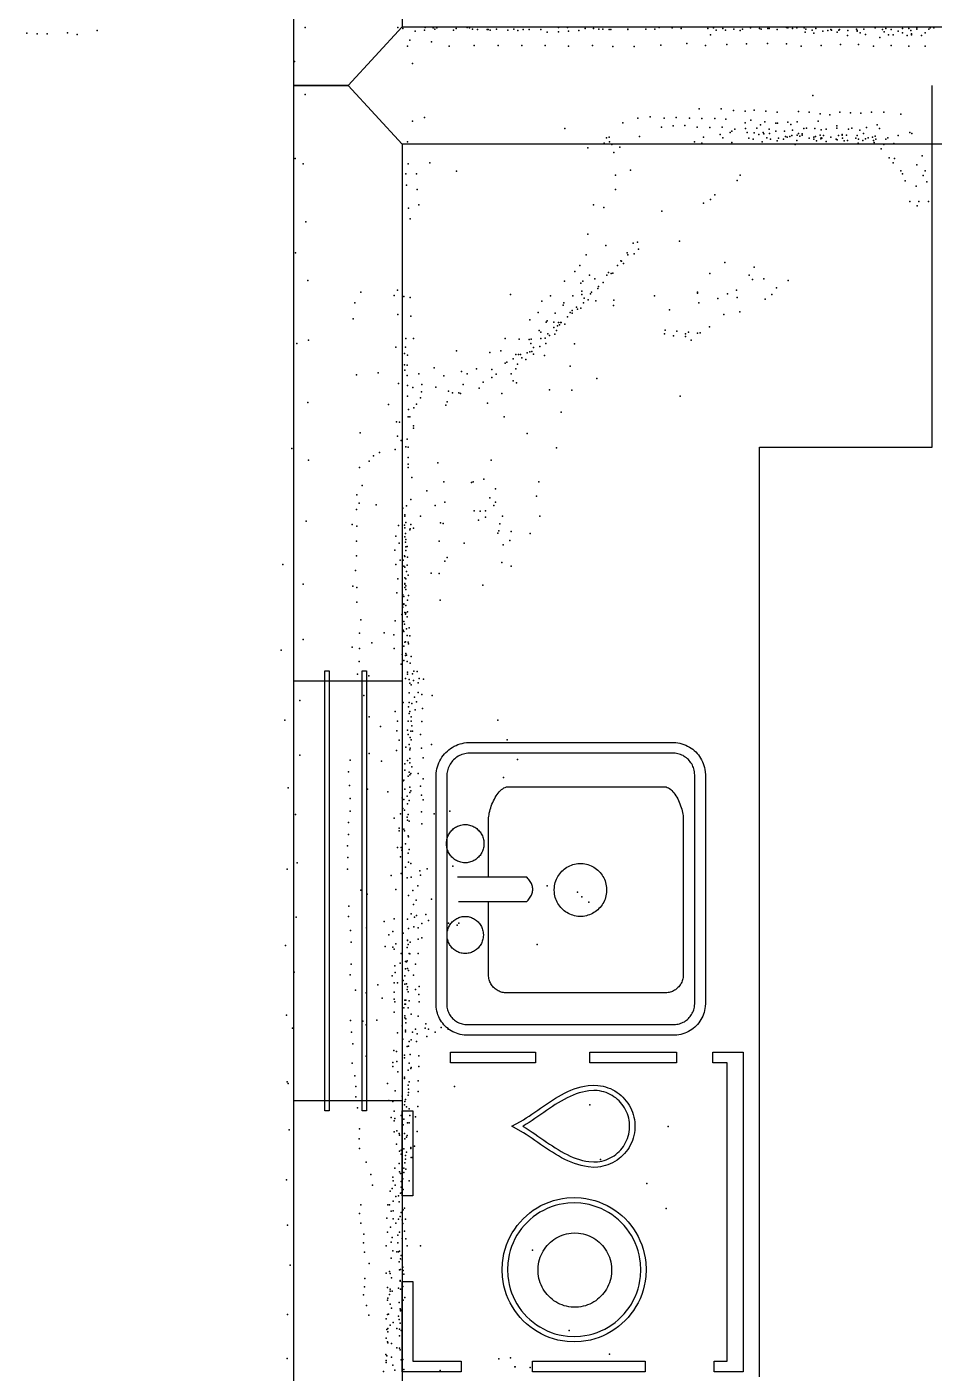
# Model space of a CAD drawing. Header units: millimetres. Extents: x -49251 to 3173, y -44712 to 7447.
# Drawn here: x -12658 to -10956, y -4259 to -1732 of the extents above; entities that cross this region are included whole.
import ezdxf

# ---------------------------------------------------------------- set-up
doc = ezdxf.new("R2010")
doc.units = ezdxf.units.MM
for name, color, linetype in [('OBJECTS', 8, 'Continuous'), ('P', 9, 'Continuous'), ('ROOMS', 1, 'Continuous'), ('WALLS', 3, 'Continuous'), ('WINDOWS', 6, 'Continuous')]:
    doc.layers.add(name, color=color, linetype=linetype)

# ---------------------------------------------------------------- blocks, each defined once
blk = doc.blocks.new('Sink_5A')
for points in [[(-274.8, 182.6), (-274.5, 187.4), (-274, 191.3), (-273.3, 194.9), (-272.4, 198.5), (-271.2, 202), (-269.9, 205.3), (-268.3, 208.6), (-266.6, 211.8), (-264.6, 214.8), (-262.5, 217.7), (-260.2, 220.4), (-257.8, 223), (-255.2, 225.5), (-252.5, 227.8), (-249.6, 229.9), (-246.6, 231.9), (-243.4, 233.6), (-240.2, 235.2), (-236.8, 236.6), (-233.3, 237.7), (-229.8, 238.7), (-226.1, 239.4), (-222.4, 239.9), (-216.8, 240.2)], [(-216.8, 240.2), (211.9, 240.2)], [(211.9, 240.2), (217.1, 239.9), (221.3, 239.4), (225.3, 238.6), (229.1, 237.6), (232.9, 236.4), (236.6, 234.9), (240.2, 233.3), (243.6, 231.4), (246.9, 229.3), (250, 227), (253, 224.5), (255.9, 221.9), (258.5, 219), (261, 216.1), (263.4, 212.9), (265.5, 209.7), (267.4, 206.3), (269.1, 202.7), (270.6, 199.1), (271.9, 195.3), (272.9, 191.4), (273.7, 187.5), (274.3, 183.4), (274.6, 177.4)], [(-215.9, 220.2), (-219.9, 220.1), (-222.3, 219.8), (-224.7, 219.3), (-227.1, 218.7), (-229.3, 218), (-231.6, 217.1), (-233.7, 216.1), (-235.8, 215), (-237.8, 213.7), (-239.7, 212.4), (-241.5, 210.9), (-243.3, 209.3), (-244.9, 207.6), (-246.4, 205.8), (-247.8, 203.9), (-249.1, 201.9), (-250.3, 199.9), (-251.4, 197.8), (-252.3, 195.6), (-253.1, 193.3), (-253.7, 191), (-254.2, 188.6), (-254.6, 186.3), (-254.8, 181.6)], [(210.9, 220.2), (-215.9, 220.2)], [(-121.6, 185.5), (-121.3, 188.9), (-121, 191.1), (-120.6, 193.3), (-120, 195.4), (-119.3, 197.4), (-118.5, 199.4), (-117.5, 201.3), (-116.4, 203.2), (-115.3, 204.9), (-114, 206.6), (-112.6, 208.2), (-111.2, 209.8), (-109.6, 211.2), (-107.9, 212.5), (-106.2, 213.7), (-104.4, 214.9), (-102.5, 215.9), (-100.6, 216.8), (-98.6, 217.6), (-96.5, 218.2), (-94.4, 218.8), (-92.3, 219.2), (-90.1, 219.4), (-86.7, 219.5)], [(-86.7, 219.5), (-83.3, 219.4), (-81.1, 219.2), (-78.9, 218.8), (-76.8, 218.2), (-74.8, 217.6), (-72.7, 216.8), (-70.8, 215.9), (-68.9, 214.9), (-67.1, 213.7), (-65.4, 212.5), (-63.8, 211.2), (-62.2, 209.8), (-60.7, 208.2), (-59.4, 206.6), (-58.1, 204.9), (-56.9, 203.2), (-55.8, 201.3), (-54.9, 199.4), (-54.1, 197.4), (-53.4, 195.4), (-52.8, 193.3), (-52.3, 191.1), (-52, 188.9), (-51.8, 185.5)], [(48.8, 185.5), (49, 189), (49.3, 191.3), (49.8, 193.5), (50.4, 195.7), (51.1, 197.8), (52, 199.8), (52.9, 201.8), (54, 203.7), (55.2, 205.5), (56.6, 207.2), (58, 208.9), (59.5, 210.5), (61.1, 211.9), (62.8, 213.3), (64.6, 214.6), (66.4, 215.7), (68.4, 216.8), (70.4, 217.7), (72.4, 218.5), (74.5, 219.2), (76.7, 219.7), (79, 220.1), (81.2, 220.4), (84.7, 220.5)], [(84.7, 220.5), (88.2, 220.4), (90.5, 220.1), (92.7, 219.7), (94.9, 219.2), (97, 218.5), (99.1, 217.7), (101.1, 216.8), (103, 215.7), (104.8, 214.6), (106.6, 213.3), (108.3, 211.9), (109.9, 210.5), (111.4, 208.9), (112.9, 207.2), (114.2, 205.5), (115.4, 203.7), (116.5, 201.8), (117.5, 199.8), (118.3, 197.8), (119, 195.7), (119.7, 193.5), (120.1, 191.3), (120.4, 189), (120.7, 185.5)], [(254.6, 176.4), (254.5, 180.9), (254.1, 183.6), (253.6, 186.3), (252.9, 189), (252.1, 191.6), (251.1, 194.1), (249.9, 196.5), (248.7, 198.9), (247.2, 201.1), (245.7, 203.3), (244, 205.3), (242.2, 207.3), (240.2, 209.1), (238.2, 210.9), (236.1, 212.4), (233.8, 213.9), (231.5, 215.2), (229.1, 216.4), (226.6, 217.4), (224, 218.3), (221.4, 219), (218.7, 219.6), (216.1, 219.9), (210.9, 220.2)], [(-274.8, -206), (-274.8, 182.6)], [(-254.8, 181.6), (-254.8, -205)], [(-86.7, 151.5), (-90.1, 151.7), (-92.3, 151.9), (-94.4, 152.3), (-96.5, 152.8), (-98.6, 153.5), (-100.6, 154.3), (-102.5, 155.2), (-104.4, 156.2), (-106.2, 157.3), (-107.9, 158.6), (-109.6, 159.9), (-111.2, 161.3), (-112.6, 162.8), (-114, 164.4), (-115.3, 166.1), (-116.4, 167.9), (-117.5, 169.8), (-118.5, 171.7), (-119.3, 173.7), (-120, 175.7), (-120.6, 177.8), (-121, 180), (-121.3, 182.2), (-121.6, 185.5)], [(-51.8, 185.5), (-52, 182.2), (-52.3, 180), (-52.8, 177.8), (-53.4, 175.7), (-54.1, 173.7), (-54.9, 171.7), (-55.8, 169.8), (-56.9, 167.9), (-58.1, 166.1), (-59.4, 164.4), (-60.7, 162.8), (-62.2, 161.3), (-63.8, 159.9), (-65.4, 158.6), (-67.1, 157.3), (-68.9, 156.2), (-70.8, 155.2), (-72.7, 154.3), (-74.8, 153.5), (-76.8, 152.8), (-78.9, 152.3), (-81.1, 151.9), (-83.3, 151.7), (-86.7, 151.5)], [(-23.8, 198.2), (-23.8, 70.2)], [(21.8, 70.2), (21.8, 199.7)], [(84.7, 150.5), (81.2, 150.7), (79, 150.9), (76.7, 151.3), (74.5, 151.9), (72.4, 152.5), (70.4, 153.4), (68.4, 154.3), (66.4, 155.3), (64.6, 156.5), (62.8, 157.7), (61.1, 159.1), (59.5, 160.6), (58, 162.2), (56.6, 163.8), (55.2, 165.6), (54, 167.4), (52.9, 169.3), (52, 171.3), (51.1, 173.3), (50.4, 175.4), (49.8, 177.6), (49.3, 179.8), (49, 182.1), (48.8, 185.5)], [(120.7, 185.5), (120.4, 182.1), (120.1, 179.8), (119.7, 177.6), (119, 175.4), (118.3, 173.3), (117.5, 171.3), (116.5, 169.3), (115.4, 167.4), (114.2, 165.6), (112.9, 163.8), (111.4, 162.2), (109.9, 160.6), (108.3, 159.1), (106.6, 157.7), (104.8, 156.5), (103, 155.3), (101.1, 154.3), (99.1, 153.4), (97, 152.5), (94.9, 151.9), (92.7, 151.3), (90.5, 150.9), (88.2, 150.7), (84.7, 150.5)], [(274.6, 177.4), (274.6, -204.3)], [(254.6, -203.3), (254.6, 176.4)], [(-195.4, 108.3), (-195.2, 111.7), (-194.9, 113.9), (-194.4, 116), (-193.8, 118.1), (-193.1, 120.1), (-192.3, 122), (-191.4, 123.9), (-190.3, 125.7), (-189.2, 127.5), (-187.9, 129.2), (-186.5, 130.8), (-185.1, 132.3), (-183.5, 133.7), (-181.9, 135), (-180.2, 136.2), (-178.4, 137.3), (-176.6, 138.3), (-174.7, 139.2), (-172.7, 140), (-170.7, 140.6), (-168.6, 141.1), (-166.4, 141.5), (-164.3, 141.8), (-160.9, 141.9)], [(-160.9, 141.9), (-23.7, 141.9)], [(21.8, 141.9), (129.4, 141.9)], [(129.4, 141.9), (133.3, 141.7), (136.2, 141.4), (139.1, 140.9), (142.2, 140.3), (145.4, 139.6), (148.7, 138.7), (152, 137.7), (155.3, 136.6), (158.6, 135.3), (161.9, 134), (165.1, 132.5), (168.2, 130.9), (171.3, 129.2), (174.2, 127.5), (177, 125.6), (179.6, 123.7), (182, 121.6), (184.2, 119.5), (186.2, 117.4), (187.9, 115.1), (189.3, 112.8), (190.4, 110.5), (191.1, 108.1), (191.6, 104.4)], [(-195.4, -189.4), (-195.4, 108.3)], [(191.6, 104.4), (191.6, -187.6)], [(-23.8, 70.2), (-21.1, 67.6), (-19.2, 66.1), (-17.4, 64.7), (-15.6, 63.5), (-13.8, 62.4), (-11.9, 61.4), (-10.1, 60.6), (-8.3, 60), (-6.5, 59.4), (-4.7, 59.1), (-2.8, 58.9), (-1, 58.8), (0.8, 58.9), (2.6, 59.1), (4.4, 59.4), (6.3, 60), (8.1, 60.6), (9.9, 61.4), (11.7, 62.4), (13.6, 63.5), (15.4, 64.7), (17.2, 66.1), (19, 67.6), (21.8, 70.2)], [(-52, -30.6), (-51.7, -25.8), (-51.3, -22.6), (-50.6, -19.5), (-49.8, -16.5), (-48.8, -13.6), (-47.6, -10.7), (-46.3, -8), (-44.8, -5.3), (-43.1, -2.8), (-41.3, -0.3), (-39.3, 2), (-37.2, 4.2), (-35, 6.3), (-32.6, 8.2), (-30.2, 10), (-27.6, 11.6), (-24.9, 13.1), (-22.1, 14.4), (-19.3, 15.5), (-16.3, 16.5), (-13.3, 17.2), (-10.2, 17.8), (-7, 18.2), (-2.2, 18.4)], [(-2.2, 18.4), (2.7, 18.2), (5.8, 17.8), (8.9, 17.2), (12, 16.5), (14.9, 15.5), (17.8, 14.4), (20.6, 13.1), (23.2, 11.6), (25.8, 10), (28.3, 8.2), (30.6, 6.3), (32.9, 4.2), (35, 2), (36.9, -0.3), (38.7, -2.8), (40.4, -5.3), (41.9, -8), (43.3, -10.7), (44.4, -13.6), (45.4, -16.5), (46.3, -19.5), (46.9, -22.6), (47.3, -25.8), (47.6, -30.6)], [(-2.2, -79.6), (-7, -79.4), (-10.2, -79), (-13.3, -78.4), (-16.3, -77.7), (-19.3, -76.7), (-22.1, -75.6), (-24.9, -74.3), (-27.6, -72.8), (-30.2, -71.2), (-32.6, -69.4), (-35, -67.5), (-37.2, -65.4), (-39.3, -63.2), (-41.3, -60.9), (-43.1, -58.5), (-44.8, -55.9), (-46.3, -53.3), (-47.6, -50.5), (-48.8, -47.7), (-49.8, -44.7), (-50.6, -41.7), (-51.3, -38.6), (-51.7, -35.5), (-52, -30.6)], [(47.6, -30.6), (47.3, -35.5), (46.9, -38.6), (46.3, -41.7), (45.4, -44.7), (44.4, -47.7), (43.3, -50.5), (41.9, -53.3), (40.4, -55.9), (38.7, -58.5), (36.9, -60.9), (35, -63.2), (32.9, -65.4), (30.6, -67.5), (28.3, -69.4), (25.8, -71.2), (23.2, -72.8), (20.6, -74.3), (17.8, -75.6), (14.9, -76.7), (12, -77.7), (8.9, -78.4), (5.8, -79), (2.7, -79.4), (-2.2, -79.6)], [(-161.3, -223.5), (-164.6, -223.4), (-166.8, -223.1), (-168.9, -222.7), (-171, -222.1), (-173, -221.4), (-175, -220.6), (-176.9, -219.7), (-178.8, -218.7), (-180.5, -217.5), (-182.2, -216.3), (-183.9, -215), (-185.4, -213.5), (-186.8, -212), (-188.2, -210.4), (-189.4, -208.7), (-190.5, -206.9), (-191.6, -205.1), (-192.5, -203.2), (-193.3, -201.2), (-194, -199.2), (-194.5, -197.1), (-194.9, -194.9), (-195.2, -192.8), (-195.4, -189.4)], [(191.6, -187.6), (191.1, -191.1), (190.4, -193.4), (189.3, -195.7), (188, -197.9), (186.3, -200), (184.4, -202.1), (182.2, -204.1), (179.8, -206), (177.3, -207.9), (174.6, -209.7), (171.7, -211.4), (168.7, -213), (165.6, -214.5), (162.5, -215.9), (159.2, -217.2), (156, -218.4), (152.8, -219.5), (149.6, -220.5), (146.4, -221.3), (143.3, -222), (140.3, -222.6), (137.5, -223.1), (134.7, -223.4), (131, -223.5)], [(-215.3, -264.9), (-220.7, -264.7), (-224.7, -264.2), (-228.4, -263.5), (-232, -262.5), (-235.6, -261.4), (-239, -260), (-242.4, -258.4), (-245.6, -256.6), (-248.7, -254.7), (-251.7, -252.5), (-254.5, -250.2), (-257.1, -247.7), (-259.7, -245.1), (-262, -242.3), (-264.2, -239.4), (-266.2, -236.3), (-268, -233.1), (-269.6, -229.8), (-271, -226.3), (-272.2, -222.8), (-273.2, -219.2), (-273.9, -215.4), (-274.5, -211.6), (-274.8, -206)], [(-254.8, -205), (-254.6, -209.1), (-254.3, -211.6), (-253.9, -214.1), (-253.2, -216.5), (-252.5, -218.8), (-251.6, -221.1), (-250.5, -223.3), (-249.4, -225.5), (-248.1, -227.5), (-246.6, -229.5), (-245.1, -231.4), (-243.4, -233.2), (-241.7, -234.8), (-239.8, -236.4), (-237.9, -237.9), (-235.9, -239.2), (-233.7, -240.4), (-231.5, -241.5), (-229.3, -242.4), (-226.9, -243.2), (-224.5, -243.9), (-222.1, -244.4), (-219.7, -244.7), (-215.3, -244.9)], [(131, -223.5), (-161.3, -223.5)], [(213, -244.9), (217.2, -244.8), (219.8, -244.4), (222.4, -244), (224.9, -243.3), (227.4, -242.5), (229.8, -241.6), (232.1, -240.5), (234.3, -239.3), (236.5, -237.9), (238.5, -236.4), (240.5, -234.8), (242.4, -233.1), (244.1, -231.3), (245.7, -229.3), (247.3, -227.3), (248.6, -225.2), (249.9, -223), (251, -220.7), (252, -218.3), (252.8, -215.9), (253.5, -213.4), (254, -210.8), (254.4, -208.3), (254.6, -203.3)], [(274.6, -204.3), (274.4, -209.3), (273.9, -213.4), (273.1, -217.2), (272.2, -221), (271, -224.6), (269.6, -228.2), (267.9, -231.6), (266.1, -234.9), (264.1, -238.1), (261.9, -241.2), (259.5, -244.1), (256.9, -246.8), (254.2, -249.4), (251.3, -251.8), (248.3, -254), (245.1, -256.1), (241.9, -257.9), (238.4, -259.6), (234.9, -261.1), (231.3, -262.3), (227.5, -263.3), (223.7, -264.1), (219.8, -264.6), (214, -264.9)], [(-215.3, -244.9), (213, -244.9)], [(214, -264.9), (-215.3, -264.9)]]:
    blk.add_lwpolyline(points)
blk = doc.blocks.new('Dishwasher_51')
for points in [[(-300.1, 320.1), (-130.3, 320.1), (-130.3, 300.1), (-280.1, 300.1)], [(-280.1, 300.1), (-280, 209.5), (-300, 209.5), (-300.1, 320.1)], [(30, 320.1), (190, 320.1), (190, 300.1), (30, 300.1), (30, 320.1)], [(300, 229.5), (300, 69.8), (280, 69.8), (280, 229.5), (300, 229.5)], [(-243.9, -2.6), (-243.2, 10.5), (-242.1, 19.2), (-240.4, 27.7), (-238.2, 35.9), (-235.6, 44), (-232.4, 51.8), (-228.7, 59.4), (-224.7, 66.7), (-220.1, 73.7), (-215.2, 80.4), (-209.9, 86.8), (-204.2, 92.9), (-198.1, 98.5), (-191.7, 103.9), (-185, 108.8), (-178, 113.3), (-170.7, 117.4), (-163.1, 121), (-155.3, 124.1), (-147.2, 126.8), (-139, 129), (-130.5, 130.7), (-121.8, 131.8), (-108.7, 132.4)], [(-108.7, 132.4), (-95.4, 131.8), (-86.7, 130.7), (-78.2, 129.1), (-69.9, 126.9), (-61.8, 124.3), (-54, 121.1), (-46.4, 117.5), (-39.1, 113.4), (-32.1, 108.9), (-25.3, 104), (-18.9, 98.7), (-12.9, 93.1), (-7.1, 87), (-1.8, 80.7), (3.1, 74), (7.7, 67), (11.8, 59.7), (15.4, 52.1), (18.6, 44.3), (21.3, 36.2), (23.5, 28), (25.2, 19.5), (26.4, 10.9), (27.1, -2.6)], [(-108.2, 122.4), (-120.6, 121.9), (-128.6, 120.8), (-136.4, 119.3), (-144.1, 117.3), (-151.6, 114.9), (-158.8, 112), (-165.8, 108.6), (-172.6, 104.9), (-179.1, 100.7), (-185.4, 96.2), (-191.3, 91.2), (-196.9, 86), (-202.2, 80.4), (-207.2, 74.5), (-211.7, 68.3), (-215.9, 61.8), (-219.7, 55.1), (-223.1, 48.1), (-226.1, 40.8), (-228.6, 33.4), (-230.6, 25.7), (-232.2, 17.9), (-233.3, 10), (-233.9, -2.6)], [(17, -2.6), (16.5, 9.5), (15.4, 17.6), (13.9, 25.4), (11.8, 33.1), (9.3, 40.5), (6.4, 47.8), (3, 54.8), (-0.7, 61.5), (-4.9, 68), (-9.5, 74.3), (-14.4, 80.2), (-19.7, 85.8), (-25.3, 91), (-31.2, 96), (-37.4, 100.5), (-43.9, 104.7), (-50.7, 108.5), (-57.7, 111.8), (-65, 114.8), (-72.4, 117.2), (-80.1, 119.3), (-87.9, 120.8), (-95.9, 121.8), (-108.2, 122.4)], [(83.7, -39.4), (84.6, -28.9), (85.6, -22.2), (87, -15.7), (88.8, -9.3), (90.9, -3), (93.2, 3.1), (95.9, 9.2), (98.7, 15.1), (101.8, 21), (105, 26.8), (108.4, 32.5), (111.9, 38.1), (115.5, 43.7), (119.2, 49.2), (123, 54.7), (126.7, 60.2), (130.5, 65.6), (134.3, 71), (138, 76.4), (141.6, 81.8), (145.1, 87.3), (148.5, 92.7), (151.8, 98.1), (160.8, 114.4)], [(160.8, 114.4), (169.8, 98.1), (173.1, 92.7), (176.5, 87.3), (180, 81.9), (183.6, 76.5), (187.3, 71.1), (191.1, 65.6), (194.9, 60.2), (198.7, 54.8), (202.4, 49.3), (206.1, 43.8), (209.7, 38.2), (213.3, 32.6), (216.7, 26.9), (219.9, 21.1), (223, 15.3), (225.8, 9.3), (228.5, 3.3), (230.8, -2.9), (232.9, -9.2), (234.7, -15.6), (236.1, -22.1), (237.2, -28.7), (238, -39.2)], [(160.8, 93.8), (160.5, 93.2), (157.1, 87.5), (153.6, 81.9), (150, 76.4), (146.3, 70.9), (142.5, 65.4), (138.7, 59.9), (135, 54.5), (131.2, 49), (127.5, 43.6), (123.8, 38.1), (120.3, 32.7), (116.9, 27.2), (113.6, 21.7), (110.5, 16.1), (107.6, 10.5), (104.9, 4.9), (102.4, -0.8), (100.2, -6.6), (98.3, -12.4), (96.7, -18.3), (95.4, -24.3), (94.4, -30.4), (93.8, -39.5)], [(228, -39.4), (227.3, -30.3), (226.3, -24.2), (225, -18.2), (223.4, -12.3), (221.5, -6.5), (219.3, -0.7), (216.8, 5), (214.1, 10.6), (211.2, 16.2), (208.1, 21.7), (204.8, 27.3), (201.4, 32.7), (197.8, 38.2), (194.2, 43.6), (190.4, 49.1), (186.7, 54.5), (182.9, 60), (179.1, 65.4), (175.3, 70.9), (171.6, 76.4), (168, 81.9), (164.5, 87.5), (161.1, 93.2), (160.8, 93.8)], [(-300.1, -135.9), (-300.1, 75.7), (-280.1, 75.7), (-280.1, -135.9), (-300.1, -135.9)], [(-179, -3.9), (-178.6, 2.9), (-178, 7.3), (-177.1, 11.7), (-176, 15.9), (-174.6, 20.1), (-172.9, 24.1), (-171, 27.9), (-168.9, 31.7), (-166.6, 35.3), (-164, 38.7), (-161.3, 42), (-158.3, 45.1), (-155.2, 48), (-151.9, 50.7), (-148.4, 53.2), (-144.8, 55.5), (-141, 57.5), (-137.1, 59.4), (-133.1, 61), (-129, 62.3), (-124.7, 63.4), (-120.3, 64.3), (-115.9, 64.8), (-109.1, 65.1)], [(-109.1, 65.1), (-102.3, 64.8), (-97.8, 64.3), (-93.5, 63.4), (-89.2, 62.3), (-85.1, 61), (-81, 59.4), (-77.1, 57.5), (-73.4, 55.5), (-69.7, 53.2), (-66.3, 50.7), (-63, 48), (-59.9, 45.1), (-56.9, 42), (-54.2, 38.7), (-51.6, 35.3), (-49.3, 31.7), (-47.1, 27.9), (-45.3, 24.1), (-43.6, 20.1), (-42.2, 15.9), (-41.1, 11.7), (-40.2, 7.3), (-39.6, 2.9), (-39.2, -3.9)], [(-108.2, -137.6), (-121.4, -137), (-130.2, -135.9), (-138.6, -134.2), (-146.9, -132.1), (-155, -129.4), (-162.8, -126.3), (-170.4, -122.7), (-177.7, -118.6), (-184.8, -114.1), (-191.5, -109.2), (-197.9, -103.9), (-204, -98.2), (-209.7, -92.2), (-215, -85.8), (-220, -79.1), (-224.5, -72.1), (-228.6, -64.8), (-232.3, -57.3), (-235.4, -49.4), (-238.2, -41.4), (-240.4, -33.1), (-242, -24.7), (-243.2, -16), (-243.9, -2.6)], [(-233.9, -2.6), (-233.3, -14.7), (-232.2, -22.7), (-230.7, -30.6), (-228.7, -38.2), (-226.2, -45.7), (-223.2, -52.9), (-219.9, -59.9), (-216.1, -66.7), (-211.9, -73.2), (-207.3, -79.4), (-202.4, -85.3), (-197.1, -90.9), (-191.5, -96.2), (-185.6, -101.1), (-179.4, -105.7), (-172.9, -109.9), (-166.1, -113.6), (-159.1, -117), (-151.9, -119.9), (-144.4, -122.4), (-136.7, -124.4), (-128.9, -126), (-121, -127), (-108.7, -127.6)], [(-109.1, -72.9), (-115.9, -72.6), (-120.3, -72.1), (-124.7, -71.2), (-129, -70.2), (-133.1, -68.8), (-137.1, -67.2), (-141, -65.4), (-144.8, -63.3), (-148.4, -61), (-151.9, -58.5), (-155.2, -55.8), (-158.3, -52.9), (-161.3, -49.8), (-164, -46.5), (-166.6, -43.1), (-168.9, -39.5), (-171, -35.8), (-172.9, -31.9), (-174.6, -27.9), (-176, -23.7), (-177.1, -19.5), (-178, -15.2), (-178.6, -10.7), (-179, -3.9)], [(-39.2, -3.9), (-39.6, -10.7), (-40.2, -15.2), (-41.1, -19.5), (-42.2, -23.7), (-43.6, -27.9), (-45.3, -31.9), (-47.1, -35.8), (-49.3, -39.5), (-51.6, -43.1), (-54.2, -46.5), (-56.9, -49.8), (-59.9, -52.9), (-63, -55.8), (-66.3, -58.5), (-69.7, -61), (-73.4, -63.3), (-77.1, -65.4), (-81, -67.2), (-85.1, -68.8), (-89.2, -70.2), (-93.5, -71.2), (-97.8, -72.1), (-102.3, -72.6), (-109.1, -72.9)], [(-108.7, -127.6), (-96.3, -127), (-88.3, -126), (-80.4, -124.5), (-72.7, -122.5), (-65.3, -120), (-58, -117.1), (-51, -113.8), (-44.2, -110), (-37.7, -105.9), (-31.5, -101.3), (-25.5, -96.4), (-19.9, -91.1), (-14.6, -85.6), (-9.7, -79.7), (-5.1, -73.5), (-0.9, -67), (2.9, -60.2), (6.3, -53.2), (9.2, -46), (11.7, -38.5), (13.8, -30.9), (15.4, -23), (16.4, -15.1), (17, -2.6)], [(27.1, -2.6), (26.4, -15.6), (25.3, -24.3), (23.6, -32.8), (21.4, -41.1), (18.7, -49.2), (15.5, -57), (11.9, -64.6), (7.8, -71.9), (3.3, -78.9), (-1.6, -85.6), (-6.9, -92), (-12.6, -98), (-18.7, -103.7), (-25.1, -109), (-31.8, -113.9), (-38.8, -118.4), (-46.1, -122.5), (-53.7, -126.1), (-61.5, -129.3), (-69.6, -132), (-77.9, -134.2), (-86.3, -135.8), (-95, -136.9), (-108.2, -137.6)], [(161.2, -116.6), (153.2, -116.2), (148.3, -115.6), (143.4, -114.6), (138.7, -113.4), (134.1, -111.8), (129.6, -110), (125.3, -107.9), (121.2, -105.6), (117.2, -103), (113.3, -100.2), (109.7, -97.2), (106.3, -93.9), (103, -90.4), (100, -86.8), (97.2, -83), (94.6, -78.9), (92.3, -74.8), (90.2, -70.4), (88.4, -66), (86.9, -61.4), (85.7, -56.6), (84.7, -51.8), (84.1, -46.8), (83.7, -39.4)], [(93.8, -39.5), (94.1, -46.3), (94.7, -50.5), (95.5, -54.7), (96.6, -58.8), (97.9, -62.8), (99.5, -66.7), (101.3, -70.4), (103.4, -74.1), (105.6, -77.6), (108.1, -80.9), (110.7, -84.1), (113.5, -87.1), (116.6, -89.9), (119.7, -92.5), (123.1, -95), (126.6, -97.2), (130.2, -99.2), (134, -101), (137.9, -102.6), (141.9, -103.9), (146, -105), (150.2, -105.8), (154.5, -106.3), (160.7, -106.6)], [(160.7, -106.6), (167.8, -106.3), (172, -105.7), (176.2, -104.9), (180.3, -103.8), (184.3, -102.4), (188.1, -100.9), (191.9, -99), (195.5, -97), (199, -94.7), (202.3, -92.3), (205.5, -89.6), (208.5, -86.8), (211.3, -83.8), (213.9, -80.6), (216.3, -77.2), (218.6, -73.7), (220.6, -70.1), (222.4, -66.3), (223.9, -62.4), (225.2, -58.4), (226.3, -54.3), (227.1, -50.1), (227.7, -45.8), (228, -39.4)], [(238, -39.2), (237.6, -47.1), (236.9, -52), (236, -56.8), (234.7, -61.5), (233.2, -66.1), (231.4, -70.6), (229.3, -74.9), (227, -79.1), (224.4, -83.1), (221.6, -86.9), (218.6, -90.6), (215.3, -94), (211.9, -97.3), (208.2, -100.3), (204.4, -103.1), (200.4, -105.7), (196.2, -108), (191.9, -110.1), (187.4, -111.9), (182.8, -113.5), (178.1, -114.7), (173.3, -115.6), (168.3, -116.3), (161.2, -116.6)], [(299.9, -32.3), (299.9, -194.4), (279.9, -194.4), (279.9, -32.3), (299.9, -32.3)], [(-300.1, -319.6), (-300.1, -265), (-280.1, -265), (-280.1, -289.6)], [(279.9, -289.6), (279.9, -262.6), (299.9, -262.6)], [(299.9, -262.6), (299.9, -319.6)], [(-280.1, -289.6), (279.9, -289.6)], [(299.9, -319.6), (-300.1, -319.6)]]:
    blk.add_lwpolyline(points)
blk = doc.blocks.new('1-Standard_69')
for points in [[(-590, 42.9766), (589.999, 42.9766), (589.999, 32.9766), (-590, 32.9766), (-590, 42.9766)], [(-590.014, -44.0958), (589.985, -44.0958), (589.985, -54.0958), (-590.014, -54.0958), (-590.014, -44.0958)]]:
    blk.add_lwpolyline(points)

msp = doc.modelspace()

# ---------------------------------------------------------------- linework, layer by layer
at = {"layer": 'OBJECTS'}
for points in [[(-10960.1, -2520.5), (-10960.1, -1842.1)], [(-11283.8, -2520.5), (-10960.1, -2520.5)], [(-11283.8, -4265.5), (-11283.8, -2520.5)]]:
    msp.add_lwpolyline(points, dxfattribs=at)
at = {"layer": 'P'}
for p in [(-12582, -1743), (-12526, -1739), (-12136, -1733), (-11962, -1733), (-11953, -1735), (-11930, -1740), (-11912, -1738), (-11911, -1733), (-11896, -1734), (-11893, -1736), (-11889, -1734), (-11858, -1738), (-11853, -1735), (-11832, -1733), (-11828, -1734), (-11822, -1736), (-11813, -1737), (-11795, -1737), (-11793, -1737), (-11789, -1738), (-11777, -1736), (-11756, -1738), (-11745, -1736), (-11737, -1739), (-11727, -1737), (-11716, -1737), (-11694, -1737), (-11682, -1742), (-11661, -1733), (-11661, -1741), (-11644, -1733), (-11642, -1740), (-11623, -1739), (-11611, -1735), (-11595, -1735), (-11585, -1736), (-11578, -1736), (-11566, -1737), (-11563, -1737), (-11531, -1736), (-11531, -1737), (-11497, -1736), (-11480, -1736), (-11472, -1733), (-11448, -1734), (-11431, -1735), (-11381, -1735), (-11370, -1734), (-11365, -1738), (-11353, -1735), (-11348, -1738), (-11332, -1736), (-11320, -1739), (-11316, -1736), (-11301, -1734), (-11284, -1735), (-11281, -1736), (-11268, -1735), (-11266, -1735), (-11251, -1737), (-11233, -1733), (-11231, -1734), (-11222, -1735), (-11214, -1734), (-11200, -1734), (-11198, -1742), (-11197, -1736), (-11185, -1738), (-11178, -1735), (-11165, -1740), (-11165, -1740), (-11156, -1739), (-11150, -1737), (-11149, -1738), (-11138, -1742), (-11135, -1738), (-11134, -1737), (-11118, -1739), (-11102, -1736), (-11101, -1739), (-11101, -1740), (-11095, -1743), (-11088, -1736), (-11067, -1734), (-11053, -1737), (-11050, -1741), (-11047, -1735), (-11037, -1737), (-11024, -1740), (-11016, -1735), (-11016, -1743), (-11004, -1735), (-11000, -1739), (-10989, -1734), (-10989, -1736), (-10973, -1743), (-10966, -1736), (-10964, -1734), (-10957, -1734), (-12658, -1744), (-12639, -1745), (-12620, -1745), (-12564, -1746), (-11944, -1768), (-11940, -1757), (-11899, -1760), (-11866, -1768), (-11819, -1767), (-11774, -1767), (-11730, -1767), (-11686, -1767), (-11642, -1768), (-11597, -1767), (-11469, -1766), (-11420, -1763), (-11385, -1767), (-11376, -1747), (-11345, -1765), (-11308, -1764), (-11269, -1763), (-11233, -1764), (-11206, -1768), (-11182, -1744), (-11168, -1767), (-11132, -1765), (-11119, -1748), (-11098, -1765), (-11085, -1746), (-11070, -1768), (-11058, -1752), (-11042, -1747), (-11037, -1767), (-11033, -1747), (-11007, -1748), (-11004, -1768), (-10999, -1745), (-10999, -1747), (-10980, -1748), (-10973, -1768), (-11559, -1769), (-11519, -1769), (-12156, -1797), (-11935, -1801), (-12136, -1859), (-11184, -1861), (-11397, -1886), (-11356, -1886), (-11333, -1889), (-11311, -1890), (-11294, -1888), (-11272, -1890), (-11251, -1892), (-11211, -1891), (-11191, -1892), (-11133, -1892), (-11113, -1893), (-11094, -1894), (-11074, -1892), (-11051, -1892), (-11935, -1909), (-11912, -1902), (-11540, -1912), (-11512, -1903), (-11489, -1901), (-11468, -1920), (-11463, -1903), (-11446, -1918), (-11440, -1902), (-11424, -1917), (-11415, -1903), (-11401, -1920), (-11392, -1904), (-11368, -1904), (-11354, -1920), (-11347, -1905), (-11311, -1912), (-11300, -1907), (-11282, -1916), (-11274, -1910), (-11253, -1913), (-11250, -1913), (-11231, -1911), (-11225, -1915), (-11213, -1910), (-11174, -1909), (-11170, -1895), (-11152, -1897), (-11139, -1918), (-11063, -1916), (-11019, -1896), (-11649, -1923), (-11571, -1940), (-11566, -1939), (-11509, -1938), (-11389, -1939), (-11377, -1921), (-11358, -1934), (-11353, -1940), (-11339, -1930), (-11336, -1928), (-11330, -1924), (-11310, -1923), (-11307, -1930), (-11304, -1941), (-11296, -1943), (-11294, -1931), (-11289, -1922), (-11285, -1934), (-11277, -1930), (-11276, -1933), (-11270, -1940), (-11266, -1924), (-11265, -1932), (-11263, -1943), (-11253, -1928), (-11248, -1941), (-11239, -1943), (-11237, -1928), (-11235, -1938), (-11232, -1939), (-11227, -1938), (-11223, -1936), (-11222, -1926), (-11214, -1945), (-11214, -1945), (-11213, -1935), (-11211, -1932), (-11208, -1937), (-11204, -1933), (-11204, -1935), (-11201, -1923), (-11196, -1922), (-11191, -1941), (-11182, -1939), (-11182, -1943), (-11180, -1923), (-11179, -1938), (-11170, -1935), (-11169, -1942), (-11168, -1925), (-11168, -1940), (-11167, -1941), (-11164, -1936), (-11159, -1924), (-11150, -1939), (-11140, -1943), (-11139, -1922), (-11138, -1944), (-11136, -1936), (-11129, -1934), (-11129, -1935), (-11128, -1941), (-11121, -1935), (-11119, -1945), (-11117, -1924), (-11111, -1922), (-11103, -1941), (-11101, -1936), (-11098, -1943), (-11096, -1926), (-11090, -1945), (-11089, -1932), (-11085, -1942), (-11083, -1921), (-11080, -1940), (-11072, -1939), (-11070, -1945), (-11067, -1937), (-11066, -1943), (-11059, -1923), (-11047, -1943), (-11043, -1940), (-11024, -1936), (-11002, -1930), (-10998, -1932), (-11944, -1948), (-11606, -1959), (-11575, -1950), (-11565, -1948), (-11561, -1953), (-11557, -1968), (-11546, -1958), (-11406, -1948), (-11392, -1950), (-11336, -1949), (-11279, -1948), (-11251, -1946), (-11217, -1953), (-11177, -1946), (-11159, -1947), (-11159, -1947), (-11125, -1946), (-11099, -1950), (-11069, -1949), (-11056, -1961), (-11051, -1953), (-11032, -1951), (-12155, -1979), (-12140, -1989), (-11943, -1989), (-11902, -1987), (-11041, -1978), (-11033, -1987), (-11031, -1979), (-10989, -1991), (-10979, -1974), (-11947, -2008), (-11927, -2008), (-11852, -2003), (-11554, -2010), (-11526, -2001), (-11326, -2020), (-11320, -2010), (-11019, -2002), (-11016, -2008), (-11011, -2021), (-10977, -2011), (-10973, -2002), (-11946, -2029), (-11926, -2037), (-11554, -2037), (-10990, -2031), (-10970, -2023), (-11923, -2066), (-11595, -2066), (-11576, -2071), (-11389, -2063), (-11376, -2056), (-11368, -2047), (-11002, -2060), (-10988, -2068), (-10985, -2060), (-10967, -2060), (-11942, -2072), (-11939, -2092), (-11467, -2078), (-12135, -2098), (-11606, -2121), (-11572, -2142), (-11521, -2138), (-11513, -2136), (-11434, -2134), (-12154, -2156), (-11609, -2160), (-11544, -2171), (-11543, -2172), (-11532, -2156), (-11531, -2160), (-11519, -2158), (-11511, -2149), (-11630, -2191), (-11621, -2180), (-11603, -2198), (-11570, -2198), (-11567, -2193), (-11562, -2195), (-11559, -2194), (-11550, -2180), (-11539, -2176), (-11377, -2195), (-11349, -2174), (-11303, -2198), (-11294, -2183), (-12131, -2208), (-11650, -2209), (-11619, -2213), (-11615, -2209), (-11593, -2205), (-11587, -2223), (-11586, -2219), (-11577, -2212), (-11297, -2206), (-11276, -2205), (-11252, -2222), (-11230, -2208), (-12032, -2230), (-11969, -2236), (-11963, -2226), (-11951, -2238), (-11939, -2240), (-11751, -2234), (-11692, -2247), (-11676, -2237), (-11634, -2237), (-11617, -2228), (-11617, -2234), (-11613, -2241), (-11605, -2244), (-11601, -2233), (-11599, -2230), (-11599, -2230), (-11591, -2246), (-11557, -2245), (-11481, -2237), (-11400, -2230), (-11400, -2232), (-11362, -2242), (-11344, -2233), (-11327, -2226), (-11326, -2240), (-11273, -2243), (-11261, -2234), (-12043, -2250), (-11962, -2272), (-11699, -2268), (-11667, -2269), (-11652, -2254), (-11651, -2250), (-11639, -2268), (-11635, -2264), (-11635, -2269), (-11627, -2258), (-11625, -2262), (-11619, -2260), (-11614, -2250), (-11558, -2255), (-11453, -2263), (-11398, -2250), (-11351, -2272), (-11321, -2267), (-12046, -2280), (-11938, -2275), (-11715, -2282), (-11684, -2286), (-11682, -2284), (-11670, -2286), (-11670, -2296), (-11663, -2293), (-11661, -2287), (-11659, -2291), (-11657, -2287), (-11656, -2287), (-11649, -2290), (-11644, -2276), (-11378, -2295), (-12130, -2320), (-11947, -2317), (-11933, -2317), (-11761, -2317), (-11735, -2318), (-11716, -2319), (-11712, -2318), (-11697, -2302), (-11694, -2305), (-11694, -2317), (-11686, -2316), (-11681, -2308), (-11678, -2311), (-11668, -2309), (-11665, -2302), (-11462, -2308), (-11461, -2301), (-11445, -2312), (-11439, -2303), (-11423, -2308), (-11423, -2313), (-11417, -2305), (-11412, -2320), (-11400, -2307), (-11395, -2306), (-12152, -2326), (-11966, -2333), (-11950, -2345), (-11948, -2333), (-11944, -2348), (-11852, -2340), (-11790, -2343), (-11769, -2340), (-11741, -2347), (-11736, -2347), (-11732, -2347), (-11720, -2344), (-11715, -2342), (-11713, -2326), (-11711, -2341), (-11708, -2334), (-11708, -2346), (-11696, -2332), (-11687, -2349), (-11685, -2326), (-11631, -2327), (-11950, -2366), (-11945, -2367), (-11894, -2372), (-11815, -2374), (-11786, -2375), (-11761, -2363), (-11758, -2361), (-11746, -2355), (-11741, -2374), (-11738, -2365), (-11730, -2353), (-11722, -2356), (-11639, -2369), (-12040, -2385), (-11999, -2381), (-11949, -2376), (-11945, -2386), (-11923, -2383), (-11876, -2387), (-11843, -2379), (-11832, -2383), (-11802, -2399), (-11786, -2390), (-11778, -2384), (-11750, -2383), (-11746, -2396), (-11740, -2400), (-11589, -2392), (-11961, -2401), (-11944, -2405), (-11944, -2425), (-11934, -2409), (-11918, -2417), (-11917, -2403), (-11891, -2408), (-11867, -2416), (-11860, -2419), (-11848, -2419), (-11845, -2420), (-11840, -2403), (-11810, -2410), (-11767, -2420), (-11678, -2413), (-11636, -2414), (-11433, -2425), (-12131, -2437), (-11980, -2441), (-11942, -2450), (-11932, -2447), (-11927, -2440), (-11920, -2428), (-11872, -2442), (-11870, -2436), (-11794, -2438), (-11965, -2473), (-11959, -2474), (-11943, -2464), (-11940, -2464), (-11763, -2464), (-11656, -2455), (-12033, -2494), (-11963, -2500), (-11933, -2481), (-11933, -2485), (-11720, -2495), (-12161, -2523), (-11967, -2525), (-11956, -2508), (-11947, -2520), (-11945, -2506), (-11943, -2521), (-11665, -2522), (-12130, -2545), (-12016, -2547), (-12008, -2537), (-11997, -2531), (-11943, -2540), (-11887, -2550), (-11787, -2545), (-12034, -2559), (-11943, -2553), (-11943, -2559), (-12029, -2593), (-11936, -2578), (-11876, -2586), (-11824, -2587), (-11821, -2586), (-11801, -2581), (-11779, -2599), (-11698, -2586), (-12039, -2610), (-12035, -2626), (-11938, -2619), (-11908, -2603), (-11874, -2624), (-11790, -2616), (-11779, -2624), (-11702, -2613), (-12040, -2638), (-12003, -2629), (-11953, -2635), (-11949, -2648), (-11949, -2650), (-11946, -2631), (-11920, -2650), (-11892, -2630), (-11819, -2640), (-11808, -2641), (-11798, -2640), (-11798, -2652), (-11782, -2630), (-11766, -2650), (-11696, -2650), (-12134, -2660), (-12048, -2666), (-12039, -2669), (-11961, -2668), (-11950, -2667), (-11949, -2672), (-11947, -2662), (-11940, -2676), (-11939, -2674), (-11938, -2666), (-11933, -2673), (-11882, -2663), (-11877, -2664), (-11811, -2658), (-11773, -2678), (-11771, -2665), (-12040, -2697), (-11966, -2688), (-11960, -2701), (-11949, -2689), (-11948, -2683), (-11948, -2699), (-11947, -2694), (-11885, -2697), (-11838, -2701), (-11775, -2682), (-11752, -2696), (-11750, -2679), (-11714, -2683), (-12040, -2725), (-11968, -2714), (-11950, -2725), (-11949, -2726), (-11947, -2708), (-11947, -2715), (-11945, -2707), (-11944, -2727), (-11870, -2728), (-11765, -2704), (-12178, -2741), (-12042, -2752), (-11966, -2741), (-11958, -2733), (-11952, -2733), (-11951, -2744), (-11949, -2746), (-11945, -2742), (-11874, -2735), (-11767, -2737), (-11750, -2744), (-12140, -2778), (-11962, -2768), (-11949, -2766), (-11949, -2777), (-11949, -2778), (-11947, -2768), (-11946, -2754), (-11943, -2761), (-11900, -2757), (-11885, -2758), (-12047, -2782), (-12039, -2784), (-11964, -2794), (-11953, -2798), (-11951, -2801), (-11949, -2784), (-11947, -2781), (-11947, -2788), (-11942, -2799), (-11803, -2780), (-12039, -2812), (-11953, -2821), (-11951, -2815), (-11951, -2816), (-11947, -2818), (-11944, -2808), (-11883, -2808), (-12032, -2845), (-11967, -2847), (-11955, -2835), (-11951, -2848), (-11950, -2853), (-11949, -2831), (-11948, -2834), (-11947, -2832), (-11945, -2839), (-11944, -2830), (-12034, -2870), (-11988, -2869), (-11970, -2873), (-11953, -2866), (-11952, -2864), (-11951, -2867), (-11946, -2862), (-11945, -2874), (-11941, -2860), (-11940, -2875), (-12181, -2902), (-12140, -2882), (-12048, -2896), (-12034, -2899), (-12011, -2888), (-11969, -2899), (-11951, -2894), (-11949, -2887), (-11948, -2886), (-11943, -2887), (-11942, -2890), (-12035, -2923), (-11956, -2928), (-11954, -2910), (-11951, -2921), (-11948, -2912), (-11947, -2908), (-11946, -2911), (-11945, -2923), (-11939, -2926), (-11937, -2914), (-12038, -2947), (-12017, -2950), (-11948, -2955), (-11944, -2943), (-11944, -2947), (-11935, -2946), (-11932, -2941), (-11926, -2942), (-11922, -2955), (-11914, -2956), (-11941, -2957), (-11940, -2964), (-11937, -2967), (-11933, -2959), (-11924, -2963), (-11924, -2981), (-12146, -2996), (-12026, -2987), (-11952, -3000), (-11941, -2982), (-11941, -3000), (-11936, -3002), (-11931, -2990), (-11927, -2999), (-11917, -2985), (-11898, -2987), (-12016, -3027), (-11967, -3017), (-11942, -3008), (-11941, -3021), (-11940, -3017), (-11937, -3027), (-11930, -3014), (-11916, -3011), (-12174, -3033), (-11995, -3045), (-11964, -3053), (-11963, -3035), (-11944, -3052), (-11943, -3035), (-11938, -3054), (-11937, -3035), (-11936, -3044), (-11935, -3054), (-11917, -3036), (-11775, -3033), (-11960, -3071), (-11943, -3060), (-11941, -3079), (-11939, -3066), (-11937, -3070), (-11920, -3060), (-11899, -3079), (-11757, -3070), (-12146, -3099), (-12016, -3096), (-11965, -3090), (-11947, -3084), (-11940, -3089), (-11940, -3105), (-11939, -3086), (-11939, -3086), (-11918, -3086), (-11915, -3104), (-11738, -3107), (-12055, -3130), (-12052, -3108), (-11993, -3110), (-11949, -3115), (-11949, -3127), (-11944, -3109), (-11941, -3131), (-11940, -3113), (-11936, -3121), (-12053, -3156), (-11952, -3147), (-11951, -3146), (-11943, -3138), (-11940, -3136), (-11938, -3133), (-11924, -3133), (-11920, -3157), (-11915, -3143), (-11764, -3141), (-12168, -3160), (-12052, -3180), (-12019, -3163), (-11981, -3168), (-11954, -3179), (-11951, -3182), (-11949, -3163), (-11945, -3176), (-11940, -3159), (-11940, -3169), (-11938, -3166), (-11918, -3174), (-11915, -3183), (-12052, -3204), (-11953, -3199), (-11950, -3202), (-11944, -3190), (-11941, -3184), (-11918, -3205), (-11865, -3204), (-12154, -3210), (-12055, -3225), (-11969, -3217), (-11957, -3209), (-11945, -3215), (-11944, -3221), (-11943, -3210), (-11941, -3223), (-11917, -3228), (-11894, -3209), (-12055, -3248), (-11960, -3236), (-11960, -3241), (-11951, -3238), (-11950, -3241), (-11943, -3250), (-11942, -3252), (-12057, -3269), (-11963, -3272), (-11956, -3272), (-11955, -3277), (-11948, -3265), (-11943, -3283), (-11941, -3276), (-12151, -3301), (-12056, -3291), (-11957, -3290), (-11948, -3309), (-11942, -3300), (-11938, -3302), (-11859, -3307), (-12170, -3313), (-12057, -3313), (-11975, -3325), (-11956, -3321), (-11945, -3329), (-11937, -3328), (-11921, -3316), (-11920, -3324), (-11907, -3312), (-12032, -3352), (-12020, -3360), (-11966, -3351), (-11934, -3353), (-11925, -3344), (-11682, -3344), (-11625, -3356), (-12054, -3382), (-11942, -3362), (-11933, -3379), (-11928, -3371), (-11899, -3369), (-11617, -3365), (-11604, -3375), (-12153, -3403), (-12055, -3402), (-11969, -3406), (-11944, -3407), (-11937, -3397), (-11931, -3403), (-11927, -3400), (-11910, -3398), (-11905, -3409), (-12051, -3428), (-12021, -3423), (-11988, -3411), (-11979, -3436), (-11972, -3430), (-11952, -3433), (-11942, -3424), (-11932, -3421), (-11924, -3423), (-11917, -3415), (-11867, -3414), (-11851, -3418), (-11848, -3414), (-12173, -3456), (-12050, -3450), (-11986, -3458), (-11972, -3459), (-11966, -3453), (-11945, -3460), (-11944, -3446), (-11944, -3447), (-11943, -3454), (-11939, -3450), (-11924, -3444), (-11917, -3442), (-11701, -3454), (-11969, -3463), (-11956, -3471), (-11948, -3486), (-11945, -3485), (-11941, -3471), (-11940, -3472), (-11924, -3471), (-12157, -3506), (-12052, -3511), (-12050, -3491), (-11968, -3494), (-11967, -3507), (-11958, -3489), (-11948, -3500), (-11946, -3487), (-11944, -3499), (-11942, -3503), (-11929, -3491), (-12000, -3530), (-11973, -3513), (-11969, -3526), (-11963, -3526), (-11952, -3522), (-11949, -3513), (-11949, -3529), (-11946, -3528), (-11944, -3534), (-11933, -3512), (-11922, -3533), (-12042, -3540), (-12022, -3545), (-11992, -3555), (-11969, -3544), (-11969, -3557), (-11968, -3562), (-11949, -3559), (-11947, -3559), (-11945, -3539), (-11943, -3543), (-11941, -3560), (-11929, -3539), (-11923, -3548), (-11922, -3562), (-12171, -3587), (-11969, -3581), (-11951, -3573), (-11949, -3566), (-11948, -3566), (-11943, -3573), (-11937, -3585), (-12160, -3611), (-12051, -3597), (-12028, -3598), (-12022, -3605), (-12002, -3596), (-11954, -3607), (-11949, -3588), (-11949, -3592), (-11947, -3594), (-11947, -3601), (-11929, -3613), (-11924, -3589), (-11911, -3611), (-11910, -3603), (-11905, -3613), (-11881, -3610), (-11868, -3613), (-12049, -3619), (-11963, -3620), (-11953, -3632), (-11948, -3615), (-11948, -3618), (-11941, -3636), (-11937, -3633), (-11935, -3619), (-11927, -3636), (-11926, -3622), (-11908, -3627), (-11892, -3619), (-12047, -3641), (-11970, -3653), (-11965, -3655), (-11950, -3662), (-11945, -3646), (-11942, -3645), (-11939, -3661), (-11923, -3663), (-12048, -3677), (-12022, -3664), (-11972, -3676), (-11972, -3683), (-11964, -3674), (-11950, -3667), (-11941, -3677), (-11938, -3687), (-11937, -3685), (-11923, -3683), (-12170, -3712), (-12043, -3701), (-11962, -3693), (-11950, -3703), (-11950, -3706), (-11943, -3690), (-11941, -3712), (-11941, -3712), (-11924, -3710), (-12168, -3715), (-12041, -3721), (-11982, -3715), (-11967, -3729), (-11954, -3739), (-11943, -3718), (-11943, -3737), (-11942, -3726), (-11942, -3732), (-11924, -3730), (-11856, -3721), (-12041, -3740), (-12038, -3761), (-11979, -3747), (-11972, -3749), (-11950, -3755), (-11949, -3749), (-11948, -3745), (-11946, -3759), (-11941, -3763), (-11925, -3758), (-11602, -3755), (-11975, -3779), (-11969, -3767), (-11969, -3785), (-11968, -3781), (-11956, -3775), (-11951, -3782), (-11944, -3789), (-11941, -3789), (-11940, -3775), (-11929, -3778), (-12166, -3802), (-12034, -3800), (-11969, -3806), (-11964, -3804), (-11960, -3809), (-11959, -3812), (-11952, -3793), (-11950, -3809), (-11945, -3813), (-11926, -3805), (-11455, -3796), (-12035, -3819), (-12034, -3837), (-11965, -3829), (-11956, -3840), (-11951, -3838), (-11949, -3819), (-11946, -3816), (-11938, -3835), (-11938, -3837), (-11931, -3833), (-12022, -3863), (-11960, -3865), (-11959, -3842), (-11956, -3848), (-11954, -3850), (-11949, -3864), (-11948, -3850), (-11948, -3857), (-11946, -3844), (-11937, -3854), (-11935, -3854), (-11582, -3858), (-12013, -3886), (-11968, -3874), (-11959, -3881), (-11957, -3884), (-11951, -3874), (-11951, -3882), (-11947, -3876), (-12171, -3896), (-12010, -3906), (-11973, -3912), (-11972, -3891), (-11971, -3898), (-11967, -3906), (-11956, -3899), (-11956, -3910), (-11953, -3894), (-11952, -3914), (-11941, -3898), (-11495, -3903), (-11977, -3917), (-11971, -3936), (-11966, -3927), (-11961, -3926), (-11960, -3937), (-11957, -3921), (-11955, -3920), (-12034, -3959), (-12032, -3943), (-11981, -3943), (-11978, -3943), (-11975, -3955), (-11971, -3954), (-11958, -3965), (-11956, -3957), (-11952, -3952), (-11950, -3949), (-11459, -3950), (-12169, -3981), (-12032, -3977), (-11983, -3968), (-11976, -3985), (-11971, -3969), (-11966, -3977), (-11961, -3970), (-11954, -3971), (-11953, -3978), (-11950, -3992), (-11948, -3970), (-12027, -4014), (-12026, -3998), (-11982, -3994), (-11975, -4013), (-11973, -4004), (-11962, -4000), (-11962, -4014), (-11959, -3994), (-11954, -4006), (-11947, -4007), (-12025, -4032), (-11984, -4020), (-11972, -4029), (-11964, -4031), (-11961, -4031), (-11959, -4030), (-11956, -4038), (-11945, -4020), (-11920, -4020), (-11710, -4028), (-12164, -4056), (-12016, -4053), (-11975, -4043), (-11960, -4050), (-11959, -4065), (-11957, -4044), (-11957, -4064), (-11954, -4046), (-11953, -4060), (-11952, -4066), (-12024, -4081), (-11984, -4071), (-11978, -4068), (-11977, -4072), (-11974, -4080), (-11958, -4085), (-11958, -4086), (-11954, -4089), (-11951, -4073), (-12027, -4112), (-12025, -4097), (-11982, -4098), (-11981, -4118), (-11978, -4111), (-11977, -4101), (-11977, -4105), (-11973, -4105), (-11961, -4099), (-11957, -4101), (-11953, -4096), (-11949, -4117), (-12021, -4132), (-11982, -4122), (-11977, -4129), (-11974, -4137), (-11960, -4126), (-11958, -4138), (-11957, -4140), (-11957, -4142), (-11952, -4122), (-12169, -4149), (-12017, -4150), (-11984, -4157), (-11982, -4149), (-11980, -4148), (-11971, -4164), (-11961, -4152), (-11960, -4158), (-11958, -4165), (-11954, -4164), (-11984, -4193), (-11983, -4177), (-11981, -4175), (-11981, -4181), (-11977, -4169), (-11964, -4175), (-11959, -4176), (-11959, -4189), (-11956, -4179), (-11641, -4179), (-11982, -4200), (-11981, -4202), (-11974, -4203), (-11964, -4211), (-11959, -4212), (-11958, -4215), (-12170, -4231), (-11985, -4224), (-11984, -4235), (-11984, -4239), (-11983, -4226), (-11974, -4229), (-11972, -4244), (-11956, -4234), (-11953, -4233), (-11773, -4232), (-11751, -4230), (-11565, -4223), (-11989, -4256), (-11968, -4253), (-11951, -4252), (-11883, -4254), (-11743, -4247), (-11742, -4247), (-11714, -4248)]:
    msp.add_point(p, dxfattribs=at)
at = {"layer": 'ROOMS'}
for points in [[(-11954.2, -1732.1), (-7938.6, -1732.1), (-7938.6, 2184.3), (-11954.2, 2184.3), (-11954.2, -1732.1)], [(-8210.1, -4056), (-7938.5, -4056), (-7938.5, -2918.4), (-7938.5, -2918.4), (-7938.6, -1952.1), (-11954.2, -1952.1), (-11954.2, -5169.7), (-8919.4, -5169.7), (-8919.4, -4056), (-8210.1, -4056)]]:
    msp.add_lwpolyline(points, close=True, dxfattribs=at)
at = {"layer": 'WALLS'}
for points in [[(-11954.2, 2184.3), (-11954.2, -1732.1), (-12055.7, -1842.1), (-12157.2, -1842.1), (-12157.2, 2387.3), (-12055.7, 2285.8), (-11954.2, 2184.3)], [(-11954.2, -1732.1), (-7938.6, -1732.1), (-7878.6, -1842.1), (-7938.6, -1952.1), (-11954.2, -1952.1), (-12055.7, -1842.1), (-11954.2, -1732.1)], [(-11954.2, -1952.1), (-11954.2, -5169.7), (-12055.7, -5068.2), (-12157.2, -4966.7), (-12157.2, -1842.1), (-12055.7, -1842.1), (-11954.2, -1952.1)]]:
    msp.add_lwpolyline(points, dxfattribs=at)
at = {"layer": 'WINDOWS'}
msp.add_lwpolyline([(-11954.2, -2959.3), (-11954.2, -3747.5), (-12157.2, -3747.5), (-12157.2, -2959.3), (-11954.2, -2959.3)], dxfattribs=at)

# ---------------------------------------------------------------- block references
at = {"layer": 'OBJECTS', "rotation": 90}
for name, p in [('Sink_5A', (-11650.4, -3349.7)), ('Dishwasher_51', (-11634.2, -3956.2))]:
    msp.add_blockref(name, p, dxfattribs=at)
at = {"layer": 'WINDOWS', "xscale": 0.7, "yscale": 0.8, "rotation": 270}
msp.add_blockref('1-Standard_69', (-12055.7, -3353.4), dxfattribs=at)

doc.saveas('drawing.dxf')
